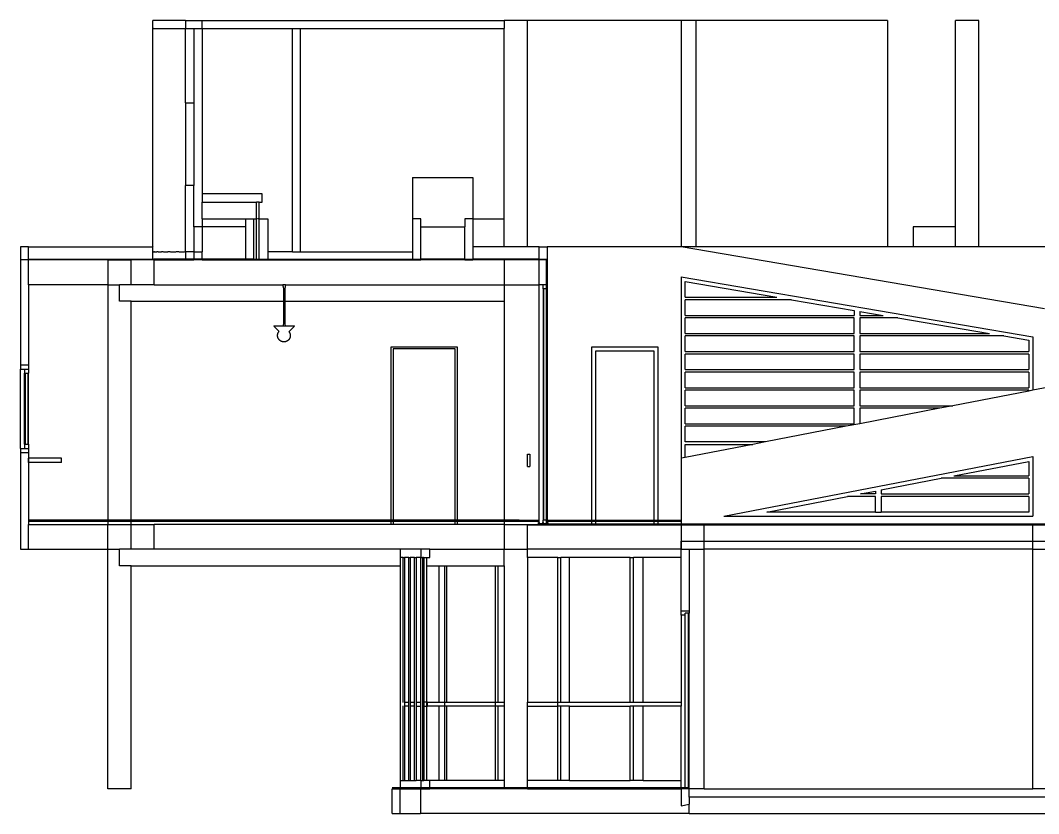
# Model space of a CAD drawing. Header units: centimetres. Extents: x -28.7 to -7.1, y -16 to -6.4.
# Drawn here: x -28.73 to -16.4, y -16.03 to -6.43 of the extents above; entities that cross this region are included whole.
import ezdxf

# ---------------------------------------------------------------- set-up
doc = ezdxf.new("R2010")
doc.units = ezdxf.units.CM
doc.layers.add('SectionCutEdges', color=7, linetype='Continuous')

msp = doc.modelspace()

# ---------------------------------------------------------------- linework, layer by layer
for p, q in [((-27.123, -6.526), (-27.123, -6.426)), ((-27.123, -6.426), (-27.123, -6.426)), ((-27.123, -6.526), (-27.123, -6.426)), ((-27.123, -6.526), (-27.123, -6.426)), ((-27.123, -6.426), (-27.123, -6.426)), ((-26.728, -6.426), (-27.123, -6.426)), ((-27.123, -6.526), (-27.123, -6.526)), ((-27.123, -9.166), (-27.123, -6.526)), ((-27.123, -6.526), (-27.123, -6.526)), ((-27.119, -6.526), (-27.123, -6.526)), ((-27.116, -6.526), (-27.119, -6.526)), ((-27.114, -6.526), (-27.116, -6.526)), ((-27.114, -6.526), (-27.109, -6.526)), ((-27.109, -6.526), (-27.107, -6.526)), ((-27.107, -6.526), (-27.104, -6.526)), ((-27.104, -6.526), (-27.1, -6.526)), ((-27.099, -6.526), (-27.097, -6.526)), ((-27.096, -6.526), (-27.093, -6.526)), ((-27.092, -6.526), (-27.089, -6.526)), ((-27.088, -6.526), (-27.085, -6.526)), ((-27.084, -6.526), (-27.081, -6.526)), ((-27.079, -6.526), (-27.075, -6.526)), ((-27.074, -6.526), (-27.07, -6.526)), ((-27.07, -6.526), (-27.065, -6.526)), ((-27.064, -6.526), (-27.06, -6.526)), ((-27.059, -6.526), (-27.053, -6.526)), ((-27.051, -6.526), (-27.047, -6.526)), ((-27.045, -6.526), (-27.041, -6.526)), ((-27.039, -6.526), (-27.035, -6.526)), ((-27.032, -6.526), (-27.028, -6.526)), ((-27.026, -6.526), (-27.019, -6.526)), ((-27.018, -6.526), (-27.012, -6.526)), ((-27.011, -6.526), (-27.004, -6.526)), ((-27.004, -6.526), (-26.997, -6.526)), ((-26.996, -6.526), (-26.988, -6.526)), ((-26.986, -6.526), (-26.98, -6.526)), ((-26.977, -6.526), (-26.972, -6.526)), ((-26.969, -6.526), (-26.963, -6.526)), ((-26.96, -6.526), (-26.954, -6.526)), ((-26.951, -6.526), (-26.942, -6.526)), ((-26.941, -6.526), (-26.932, -6.526)), ((-26.932, -6.526), (-26.923, -6.526)), ((-26.922, -6.526), (-26.913, -6.526)), ((-26.912, -6.526), (-26.902, -6.526)), ((-26.899, -6.526), (-26.892, -6.526)), ((-26.888, -6.526), (-26.881, -6.526)), ((-26.877, -6.526), (-26.87, -6.526)), ((-26.866, -6.526), (-26.858, -6.526)), ((-26.855, -6.526), (-26.844, -6.526)), ((-26.842, -6.526), (-26.832, -6.526)), ((-26.831, -6.526), (-26.82, -6.526)), ((-26.819, -6.526), (-26.808, -6.526)), ((-26.807, -6.526), (-26.795, -6.526)), ((-26.791, -6.526), (-26.782, -6.526)), ((-26.778, -6.526), (-26.769, -6.526)), ((-26.765, -6.526), (-26.756, -6.526)), ((-26.751, -6.526), (-26.742, -6.526)), ((-26.735, -6.526), (-26.728, -6.526)), ((-26.528, -6.426), (-22.868, -6.426)), ((-26.528, -6.526), (-25.434, -6.526)), ((-25.434, -9.226), (-25.434, -6.526)), ((-25.434, -6.526), (-25.342, -6.526)), ((-25.342, -6.526), (-25.342, -9.226)), ((-25.342, -6.526), (-22.868, -6.526)), ((-22.868, -6.426), (-22.868, -6.526)), ((-22.588, -6.426), (-22.868, -6.426)), ((-22.868, -8.826), (-22.868, -6.526)), ((-22.588, -9.166), (-22.588, -6.426)), ((-20.728, -6.426), (-22.588, -6.426)), ((-20.548, -6.426), (-20.728, -6.426)), ((-20.728, -6.426), (-20.728, -9.166)), ((-18.228, -6.426), (-20.548, -6.426)), ((-20.548, -6.426), (-20.548, -9.166)), ((-18.228, -6.426), (-18.228, -9.166)), ((-17.403, -8.926), (-17.403, -6.426)), ((-17.123, -6.426), (-17.403, -6.426)), ((-17.123, -9.166), (-17.123, -6.426)), ((-26.728, -7.426), (-26.628, -7.426)), ((-23.978, -8.326), (-23.248, -8.326)), ((-23.978, -8.326), (-23.978, -8.826)), ((-23.248, -8.326), (-23.248, -8.826)), ((-26.628, -8.426), (-26.728, -8.426)), ((-25.801, -8.526), (-26.528, -8.526)), ((-26.528, -8.626), (-25.867, -8.626)), ((-25.867, -8.826), (-25.867, -8.626)), ((-25.837, -8.626), (-25.867, -8.626)), ((-25.837, -8.826), (-25.837, -8.626)), ((-25.837, -8.626), (-25.801, -8.626)), ((-25.801, -8.626), (-25.801, -8.526)), ((-26.528, -8.826), (-26.002, -8.826)), ((-25.902, -8.826), (-25.867, -8.826)), ((-25.867, -9.316), (-25.867, -8.826)), ((-25.865, -8.826), (-25.867, -8.826)), ((-25.862, -8.826), (-25.864, -8.826)), ((-25.859, -8.826), (-25.861, -8.826)), ((-25.856, -8.826), (-25.857, -8.826)), ((-25.853, -8.826), (-25.854, -8.826)), ((-25.85, -8.826), (-25.852, -8.826)), ((-25.847, -8.826), (-25.849, -8.826)), ((-25.844, -8.826), (-25.846, -8.826)), ((-25.841, -8.826), (-25.843, -8.826)), ((-25.838, -8.826), (-25.84, -8.826)), ((-25.837, -9.316), (-25.837, -8.826)), ((-25.837, -8.826), (-25.837, -8.826)), ((-25.837, -8.826), (-25.732, -8.826)), ((-25.732, -8.826), (-25.732, -9.226)), ((-23.248, -8.826), (-22.868, -8.826)), ((-22.868, -9.166), (-22.868, -8.826)), ((-17.917, -8.926), (-17.917, -9.166)), ((-17.403, -8.926), (-17.917, -8.926)), ((-17.403, -9.166), (-17.403, -8.926)), ((-28.628, -9.166), (-27.123, -9.166)), ((-27.123, -9.166), (-27.121, -9.166)), ((-27.123, -9.226), (-27.123, -9.166)), ((-27.123, -9.226), (-27.123, -9.226)), ((-27.123, -9.316), (-27.123, -9.226)), ((-27.123, -9.316), (-27.123, -9.226)), ((-27.123, -9.316), (-27.123, -9.226)), ((-27.123, -9.226), (-27.123, -9.226)), ((-27.119, -9.226), (-27.123, -9.226)), ((-27.118, -9.166), (-27.119, -9.166)), ((-27.116, -9.226), (-27.119, -9.226)), ((-27.114, -9.166), (-27.116, -9.166)), ((-27.114, -9.226), (-27.116, -9.226)), ((-27.114, -9.226), (-27.109, -9.226)), ((-27.107, -9.226), (-27.109, -9.226)), ((-27.104, -9.226), (-27.107, -9.226)), ((-27.104, -9.226), (-27.1, -9.226)), ((-27.099, -9.226), (-27.097, -9.226)), ((-27.096, -9.226), (-27.093, -9.226)), ((-27.092, -9.226), (-27.089, -9.226)), ((-27.088, -9.226), (-27.085, -9.226)), ((-27.084, -9.226), (-27.081, -9.226)), ((-27.079, -9.226), (-27.075, -9.226)), ((-27.07, -9.226), (-27.074, -9.226)), ((-27.065, -9.226), (-27.07, -9.226)), ((-27.06, -9.226), (-27.064, -9.226)), ((-27.059, -9.226), (-27.053, -9.226)), ((-27.051, -9.226), (-27.047, -9.226)), ((-27.045, -9.226), (-27.041, -9.226)), ((-27.039, -9.226), (-27.035, -9.226)), ((-27.032, -9.226), (-27.028, -9.226)), ((-27.026, -9.226), (-27.019, -9.226)), ((-27.012, -9.226), (-27.018, -9.226)), ((-27.004, -9.226), (-27.011, -9.226)), ((-26.997, -9.226), (-27.004, -9.226)), ((-26.996, -9.226), (-26.988, -9.226)), ((-26.986, -9.226), (-26.98, -9.226)), ((-26.977, -9.226), (-26.972, -9.226)), ((-26.969, -9.226), (-26.963, -9.226)), ((-26.96, -9.226), (-26.954, -9.226)), ((-26.951, -9.226), (-26.942, -9.226)), ((-26.932, -9.226), (-26.941, -9.226)), ((-26.923, -9.226), (-26.932, -9.226)), ((-26.913, -9.226), (-26.922, -9.226)), ((-26.912, -9.226), (-26.902, -9.226)), ((-26.899, -9.226), (-26.892, -9.226)), ((-26.888, -9.226), (-26.881, -9.226)), ((-26.877, -9.226), (-26.87, -9.226)), ((-26.866, -9.226), (-26.858, -9.226)), ((-26.855, -9.226), (-26.844, -9.226)), ((-26.832, -9.226), (-26.842, -9.226)), ((-26.82, -9.226), (-26.831, -9.226)), ((-26.808, -9.226), (-26.819, -9.226)), ((-26.807, -9.226), (-26.795, -9.226)), ((-26.791, -9.226), (-26.782, -9.226)), ((-26.778, -9.226), (-26.769, -9.226)), ((-26.765, -9.226), (-26.756, -9.226)), ((-26.751, -9.226), (-26.742, -9.226)), ((-26.728, -9.226), (-26.735, -9.226)), ((-25.732, -9.226), (-25.732, -9.316)), ((-25.434, -9.226), (-25.732, -9.226)), ((-25.434, -9.226), (-25.342, -9.226)), ((-25.342, -9.226), (-23.978, -9.226)), ((-22.868, -9.166), (-23.248, -9.166)), ((-22.588, -9.166), (-22.868, -9.166)), ((-22.448, -9.166), (-22.588, -9.166)), ((-20.728, -9.166), (-22.348, -9.166)), ((-20.728, -9.166), (-20.728, -9.166)), ((-16.328, -9.916), (-20.728, -9.166)), ((-20.548, -9.166), (-20.728, -9.166)), ((-18.228, -9.166), (-20.548, -9.166)), ((-17.917, -9.166), (-18.228, -9.166)), ((-17.403, -9.166), (-17.917, -9.166)), ((-17.123, -9.166), (-17.403, -9.166)), ((-15.878, -9.166), (-17.123, -9.166)), ((-28.628, -9.326), (-28.728, -9.326)), ((-27.668, -9.326), (-27.668, -9.626)), ((-27.388, -9.626), (-27.388, -9.326)), ((-27.123, -9.326), (-27.123, -9.316)), ((-27.123, -9.326), (-27.123, -9.316)), ((-27.123, -9.326), (-27.123, -9.316)), ((-27.108, -9.626), (-27.108, -9.326)), ((-25.732, -9.316), (-25.732, -9.326)), ((-22.868, -9.326), (-22.868, -9.626)), ((-22.448, -9.316), (-22.348, -9.316)), ((-22.358, -9.326), (-22.448, -9.326)), ((-22.358, -9.626), (-22.358, -9.326)), ((-22.348, -9.326), (-22.358, -9.326)), ((-20.728, -9.529), (-16.468, -10.254)), ((-20.728, -9.529), (-20.728, -11.726)), ((-20.678, -9.777), (-20.678, -9.588)), ((-20.678, -9.588), (-19.568, -9.777)), ((-27.668, -9.626), (-27.668, -12.476)), ((-27.528, -9.826), (-27.528, -9.626)), ((-25.539, -9.669), (-25.549, -9.626)), ((-25.539, -9.826), (-25.539, -9.669)), ((-25.517, -9.626), (-25.527, -9.669)), ((-25.527, -9.669), (-25.527, -9.826)), ((-22.868, -9.626), (-22.868, -9.826)), ((-22.398, -9.626), (-22.448, -9.626)), ((-22.448, -12.501), (-22.448, -9.626)), ((-22.398, -9.676), (-22.398, -12.476)), ((-22.358, -9.676), (-22.358, -9.626)), ((-22.348, -9.676), (-22.348, -12.476)), ((-27.388, -9.826), (-27.528, -9.826)), ((-27.388, -9.826), (-25.539, -9.826)), ((-27.388, -12.476), (-27.388, -9.826)), ((-25.539, -10.097), (-25.539, -9.826)), ((-25.539, -9.826), (-25.537, -9.826)), ((-25.537, -9.826), (-25.534, -9.826)), ((-25.534, -9.826), (-25.531, -9.826)), ((-25.531, -9.826), (-25.528, -9.826)), ((-25.528, -9.826), (-25.527, -9.826)), ((-25.527, -9.826), (-25.527, -10.097)), ((-25.527, -9.826), (-22.868, -9.826)), ((-22.868, -9.826), (-22.868, -12.476)), ((-20.678, -9.777), (-19.568, -9.777)), ((-20.678, -9.996), (-20.678, -9.807)), ((-19.392, -9.807), (-20.678, -9.807)), ((-19.392, -9.807), (-18.633, -9.936)), ((-18.633, -9.936), (-18.633, -9.996)), ((-18.563, -9.948), (-18.282, -9.996)), ((-18.563, -9.948), (-18.563, -9.996)), ((-25.547, -10.123), (-25.539, -10.097)), ((-25.527, -10.097), (-25.52, -10.123)), ((-20.678, -9.996), (-18.633, -9.996)), ((-20.678, -10.215), (-20.678, -10.026)), ((-18.633, -10.026), (-20.678, -10.026)), ((-18.633, -10.215), (-18.633, -10.026)), ((-18.563, -9.996), (-18.282, -9.996)), ((-18.563, -10.026), (-18.563, -10.215)), ((-18.105, -10.026), (-18.563, -10.026)), ((-18.105, -10.026), (-16.995, -10.215)), ((-25.655, -10.123), (-25.547, -10.123)), ((-25.547, -10.123), (-25.52, -10.123)), ((-25.52, -10.123), (-25.411, -10.123)), ((-20.678, -10.215), (-18.633, -10.215)), ((-18.563, -10.215), (-16.995, -10.215)), ((-20.678, -10.434), (-20.678, -10.245)), ((-18.633, -10.245), (-20.678, -10.245)), ((-18.633, -10.434), (-18.633, -10.245)), ((-18.563, -10.245), (-18.563, -10.434)), ((-16.819, -10.245), (-18.563, -10.245)), ((-16.819, -10.245), (-16.518, -10.296)), ((-16.518, -10.296), (-16.518, -10.434)), ((-16.468, -10.254), (-16.468, -10.903)), ((-24.238, -10.376), (-23.438, -10.376)), ((-24.238, -12.476), (-24.238, -10.376)), ((-23.463, -10.401), (-24.213, -10.401)), ((-24.213, -10.401), (-24.213, -12.476)), ((-23.463, -12.476), (-23.463, -10.401)), ((-23.438, -10.376), (-23.438, -12.476)), ((-21.808, -10.376), (-21.008, -10.376)), ((-21.808, -12.476), (-21.808, -10.376)), ((-21.758, -10.426), (-21.058, -10.426)), ((-21.758, -12.476), (-21.758, -10.426)), ((-21.058, -10.426), (-21.058, -12.476)), ((-21.008, -10.376), (-21.008, -12.476)), ((-20.678, -10.434), (-18.633, -10.434)), ((-20.678, -10.653), (-20.678, -10.464)), ((-18.633, -10.464), (-20.678, -10.464)), ((-18.633, -10.653), (-18.633, -10.464)), ((-18.563, -10.434), (-16.518, -10.434)), ((-18.563, -10.464), (-18.563, -10.653)), ((-16.518, -10.464), (-18.563, -10.464)), ((-16.518, -10.464), (-16.518, -10.653)), ((-28.728, -11.606), (-28.728, -10.646)), ((-28.678, -11.556), (-28.678, -10.696)), ((-28.628, -11.556), (-28.628, -10.696)), ((-20.678, -10.653), (-18.633, -10.653)), ((-20.678, -10.872), (-20.678, -10.683)), ((-18.633, -10.683), (-20.678, -10.683)), ((-18.633, -10.872), (-18.633, -10.683)), ((-18.563, -10.653), (-16.518, -10.653)), ((-16.518, -10.683), (-18.563, -10.683)), ((-18.563, -10.683), (-18.563, -10.872)), ((-16.518, -10.683), (-16.518, -10.872)), ((-16.188, -10.849), (-16.468, -10.903)), ((-20.678, -10.872), (-18.633, -10.872)), ((-20.678, -11.09), (-20.678, -10.902)), ((-18.633, -10.902), (-20.678, -10.902)), ((-18.633, -11.09), (-18.633, -10.902)), ((-18.563, -10.872), (-16.518, -10.872)), ((-16.518, -10.902), (-18.563, -10.902)), ((-18.563, -10.902), (-18.563, -11.09)), ((-16.518, -10.912), (-17.439, -11.09)), ((-16.518, -10.902), (-16.518, -10.912)), ((-16.468, -10.903), (-16.518, -10.912)), ((-20.678, -11.09), (-18.633, -11.09)), ((-18.563, -11.09), (-17.439, -11.09)), ((-17.439, -11.09), (-17.595, -11.12)), ((-20.678, -11.309), (-20.678, -11.12)), ((-18.633, -11.12), (-20.678, -11.12)), ((-18.633, -11.309), (-18.633, -11.12)), ((-18.563, -11.12), (-18.563, -11.308)), ((-17.595, -11.12), (-18.563, -11.12)), ((-17.595, -11.12), (-18.563, -11.308)), ((-20.678, -11.309), (-18.633, -11.309)), ((-20.678, -11.528), (-20.678, -11.339)), ((-18.727, -11.339), (-20.678, -11.339)), ((-18.727, -11.339), (-19.704, -11.528)), ((-18.563, -11.308), (-18.727, -11.339)), ((-19.704, -11.528), (-20.678, -11.528)), ((-20.678, -11.716), (-20.678, -11.558)), ((-20.678, -11.558), (-19.859, -11.558)), ((-19.859, -11.558), (-20.678, -11.716)), ((-19.704, -11.528), (-19.859, -11.558)), ((-20.211, -12.426), (-16.468, -11.703)), ((-16.468, -11.703), (-16.468, -12.426)), ((-20.678, -11.716), (-20.728, -11.726)), ((-20.728, -11.726), (-20.728, -12.476)), ((-17.424, -11.938), (-16.518, -11.763)), ((-16.518, -11.763), (-16.518, -11.938)), ((-17.424, -11.938), (-16.518, -11.938)), ((-18.304, -12.109), (-17.579, -11.968)), ((-16.518, -11.968), (-17.579, -11.968)), ((-16.518, -11.968), (-16.518, -12.157)), ((-19.689, -12.376), (-18.711, -12.187)), ((-18.374, -12.187), (-18.711, -12.187)), ((-18.556, -12.157), (-18.374, -12.122)), ((-18.374, -12.157), (-18.556, -12.157)), ((-18.374, -12.122), (-18.374, -12.157)), ((-18.374, -12.376), (-18.374, -12.187)), ((-18.304, -12.109), (-18.304, -12.157)), ((-18.304, -12.157), (-16.518, -12.157)), ((-16.518, -12.187), (-18.304, -12.187)), ((-18.304, -12.187), (-18.304, -12.376)), ((-16.518, -12.187), (-16.518, -12.376)), ((-20.211, -12.426), (-20.211, -12.426)), ((-20.211, -12.426), (-16.468, -12.426)), ((-18.374, -12.376), (-19.689, -12.376)), ((-18.374, -12.376), (-18.304, -12.376)), ((-16.518, -12.376), (-18.304, -12.376)), ((-27.668, -12.476), (-27.668, -12.486)), ((-27.668, -12.486), (-27.668, -12.526)), ((-27.668, -12.826), (-27.668, -12.526)), ((-27.388, -12.486), (-27.388, -12.476)), ((-27.388, -12.526), (-27.388, -12.486)), ((-27.388, -12.826), (-27.388, -12.526)), ((-27.108, -12.826), (-27.108, -12.526)), ((-24.238, -12.486), (-24.238, -12.476)), ((-24.238, -12.526), (-24.238, -12.486)), ((-24.213, -12.476), (-24.213, -12.486)), ((-24.213, -12.486), (-24.213, -12.526)), ((-23.463, -12.486), (-23.463, -12.476)), ((-23.463, -12.526), (-23.463, -12.486)), ((-23.438, -12.476), (-23.438, -12.486)), ((-23.438, -12.486), (-23.438, -12.526)), ((-22.868, -12.476), (-22.868, -12.486)), ((-22.868, -12.486), (-22.868, -12.526)), ((-22.868, -12.526), (-22.868, -12.826)), ((-22.688, -12.486), (-22.688, -12.476)), ((-22.588, -12.53), (-22.588, -12.526)), ((-22.588, -12.53), (-22.348, -12.53)), ((-22.588, -12.826), (-22.588, -12.53)), ((-22.448, -12.526), (-22.448, -12.514)), ((-22.358, -12.514), (-22.358, -12.476)), ((-22.358, -12.526), (-22.358, -12.514)), ((-22.348, -12.476), (-21.808, -12.476)), ((-22.348, -12.486), (-21.808, -12.486)), ((-21.808, -12.486), (-21.808, -12.476)), ((-21.808, -12.476), (-21.758, -12.476)), ((-21.808, -12.52), (-21.808, -12.486)), ((-21.808, -12.486), (-21.758, -12.486)), ((-21.808, -12.526), (-21.808, -12.52)), ((-21.758, -12.486), (-21.758, -12.476)), ((-21.758, -12.476), (-21.058, -12.476)), ((-21.758, -12.52), (-21.758, -12.486)), ((-21.758, -12.486), (-21.058, -12.486)), ((-21.758, -12.526), (-21.758, -12.52)), ((-21.058, -12.476), (-21.058, -12.486)), ((-21.058, -12.476), (-21.008, -12.476)), ((-21.058, -12.486), (-21.058, -12.52)), ((-21.058, -12.486), (-21.008, -12.486)), ((-21.058, -12.52), (-21.058, -12.526)), ((-21.008, -12.476), (-21.008, -12.486)), ((-21.008, -12.476), (-20.728, -12.476)), ((-21.008, -12.486), (-21.008, -12.52)), ((-21.008, -12.486), (-20.728, -12.486)), ((-21.008, -12.52), (-21.008, -12.526)), ((-20.728, -12.476), (-20.728, -12.486)), ((-20.728, -12.486), (-20.728, -12.52)), ((-20.728, -12.52), (-20.728, -12.526)), ((-20.728, -12.526), (-20.728, -12.53)), ((-20.728, -12.526), (-20.728, -12.826)), ((-20.728, -12.53), (-20.728, -12.73)), ((-20.448, -12.53), (-20.448, -12.526)), ((-20.448, -12.73), (-20.448, -12.53)), ((-16.468, -12.53), (-16.468, -12.526)), ((-16.468, -12.73), (-16.468, -12.53)), ((-20.728, -12.73), (-20.448, -12.73)), ((-20.728, -12.826), (-20.728, -12.73)), ((-20.448, -12.826), (-20.448, -12.73)), ((-20.448, -12.73), (-16.468, -12.73)), ((-16.468, -12.826), (-16.468, -12.73)), ((-16.468, -12.73), (-16.188, -12.73)), ((-27.668, -15.726), (-27.668, -12.826)), ((-27.528, -13.026), (-27.528, -12.826)), ((-24.128, -12.826), (-24.128, -13.026)), ((-24.093, -12.926), (-24.124, -12.926)), ((-24.093, -12.926), (-24.077, -12.926)), ((-24.093, -14.676), (-24.093, -12.926)), ((-24.077, -12.926), (-24.077, -15.626)), ((-24.026, -12.926), (-24.077, -12.926)), ((-24.026, -12.926), (-24.009, -12.926)), ((-24.026, -14.676), (-24.026, -12.926)), ((-24.009, -12.926), (-24.009, -15.626)), ((-23.955, -12.926), (-24.009, -12.926)), ((-23.955, -12.926), (-23.936, -12.926)), ((-23.955, -14.676), (-23.955, -12.926)), ((-23.936, -12.926), (-23.936, -15.626)), ((-23.88, -12.926), (-23.936, -12.926)), ((-23.879, -14.676), (-23.879, -12.926)), ((-23.878, -14.676), (-23.878, -12.926)), ((-23.858, -12.926), (-23.858, -15.626)), ((-22.868, -13.026), (-22.868, -12.826)), ((-22.588, -12.926), (-22.588, -12.826)), ((-22.588, -12.926), (-22.588, -14.676)), ((-22.218, -12.926), (-22.588, -12.926)), ((-22.218, -15.626), (-22.218, -12.926)), ((-22.218, -12.926), (-22.182, -12.926)), ((-22.182, -14.676), (-22.182, -12.926)), ((-22.08, -12.926), (-22.182, -12.926)), ((-22.08, -14.676), (-22.08, -12.926)), ((-21.343, -12.926), (-22.08, -12.926)), ((-21.343, -14.676), (-21.343, -12.926)), ((-21.343, -12.926), (-21.303, -12.926)), ((-21.303, -14.676), (-21.303, -12.926)), ((-21.187, -12.926), (-21.303, -12.926)), ((-21.187, -14.676), (-21.187, -12.926)), ((-20.728, -12.926), (-21.187, -12.926)), ((-20.448, -15.726), (-20.448, -12.826)), ((-16.468, -15.726), (-16.468, -12.826)), ((-27.388, -13.026), (-27.528, -13.026)), ((-27.388, -15.726), (-27.388, -13.026)), ((-27.388, -13.026), (-24.128, -13.026)), ((-24.128, -13.026), (-24.128, -15.716)), ((-23.808, -13.026), (-23.656, -13.026)), ((-23.656, -14.676), (-23.656, -13.026)), ((-23.656, -13.026), (-23.59, -13.026)), ((-23.59, -15.626), (-23.59, -13.026)), ((-23.59, -13.026), (-23.566, -13.026)), ((-23.566, -14.676), (-23.566, -13.026)), ((-23.566, -13.026), (-22.973, -13.026)), ((-22.973, -15.626), (-22.973, -13.026)), ((-22.973, -13.026), (-22.943, -13.026)), ((-22.943, -14.676), (-22.943, -13.026)), ((-22.943, -13.026), (-22.868, -13.026)), ((-22.868, -13.026), (-22.868, -14.676)), ((-20.678, -13.626), (-20.728, -13.626)), ((-20.628, -15.716), (-20.628, -13.601)), ((-24.097, -14.676), (-24.093, -14.676)), ((-24.093, -14.726), (-24.097, -14.726)), ((-24.093, -14.676), (-24.092, -14.676)), ((-24.093, -15.626), (-24.093, -14.726)), ((-24.092, -14.726), (-24.093, -14.726)), ((-24.075, -14.676), (-24.026, -14.676)), ((-24.026, -14.726), (-24.075, -14.726)), ((-24.026, -14.726), (-24.026, -14.676)), ((-24.026, -15.626), (-24.026, -14.726)), ((-24.004, -14.676), (-23.955, -14.676)), ((-23.955, -14.726), (-24.004, -14.726)), ((-23.955, -14.726), (-23.955, -14.676)), ((-23.955, -15.626), (-23.955, -14.726)), ((-23.933, -14.676), (-23.879, -14.676)), ((-23.933, -14.726), (-23.879, -14.726)), ((-23.879, -14.676), (-23.878, -14.676)), ((-23.879, -15.626), (-23.879, -14.726)), ((-23.878, -14.726), (-23.879, -14.726)), ((-23.878, -14.726), (-23.878, -14.676)), ((-23.878, -15.626), (-23.878, -14.726)), ((-23.856, -14.676), (-23.852, -14.676)), ((-23.852, -14.726), (-23.856, -14.726)), ((-23.797, -14.676), (-23.656, -14.676)), ((-23.656, -14.726), (-23.797, -14.726)), ((-23.656, -14.676), (-23.59, -14.676)), ((-23.656, -15.626), (-23.656, -14.726)), ((-23.59, -14.726), (-23.656, -14.726)), ((-23.583, -14.676), (-23.566, -14.676)), ((-23.566, -14.726), (-23.583, -14.726)), ((-23.566, -14.676), (-22.973, -14.676)), ((-23.566, -15.626), (-23.566, -14.726)), ((-22.973, -14.726), (-23.566, -14.726)), ((-22.966, -14.676), (-22.943, -14.676)), ((-22.943, -14.726), (-22.966, -14.726)), ((-22.943, -14.676), (-22.868, -14.676)), ((-22.943, -15.626), (-22.943, -14.726)), ((-22.868, -14.726), (-22.943, -14.726)), ((-22.868, -14.676), (-22.868, -14.726)), ((-22.868, -14.726), (-22.868, -15.626)), ((-22.588, -14.726), (-22.588, -14.676)), ((-22.588, -14.676), (-22.219, -14.676)), ((-22.588, -15.626), (-22.588, -14.726)), ((-22.588, -14.726), (-22.219, -14.726)), ((-22.211, -14.676), (-22.182, -14.676)), ((-22.182, -14.726), (-22.211, -14.726)), ((-22.182, -14.676), (-22.08, -14.676)), ((-22.182, -15.626), (-22.182, -14.726)), ((-22.08, -14.726), (-22.182, -14.726)), ((-22.08, -14.676), (-21.343, -14.676)), ((-22.08, -15.626), (-22.08, -14.726)), ((-22.08, -14.726), (-21.343, -14.726)), ((-21.343, -14.676), (-21.303, -14.676)), ((-21.343, -15.626), (-21.343, -14.726)), ((-21.303, -14.726), (-21.343, -14.726)), ((-21.303, -14.676), (-21.187, -14.676)), ((-21.303, -15.626), (-21.303, -14.726)), ((-21.187, -14.726), (-21.303, -14.726)), ((-21.187, -14.676), (-20.728, -14.676)), ((-21.187, -15.626), (-21.187, -14.726)), ((-20.728, -14.726), (-21.187, -14.726)), ((-24.124, -15.626), (-24.093, -15.626)), ((-24.093, -15.626), (-24.077, -15.626)), ((-24.077, -15.626), (-24.026, -15.626)), ((-24.026, -15.626), (-24.009, -15.626)), ((-24.009, -15.626), (-23.955, -15.626)), ((-23.955, -15.626), (-23.936, -15.626)), ((-23.88, -15.626), (-23.936, -15.626)), ((-23.656, -15.626), (-23.769, -15.626)), ((-23.59, -15.626), (-23.656, -15.626)), ((-23.566, -15.626), (-23.59, -15.626)), ((-22.973, -15.626), (-23.566, -15.626)), ((-22.943, -15.626), (-22.973, -15.626)), ((-22.868, -15.626), (-22.943, -15.626)), ((-22.868, -15.626), (-22.868, -15.716)), ((-22.588, -15.716), (-22.588, -15.626)), ((-22.218, -15.626), (-22.588, -15.626)), ((-22.182, -15.626), (-22.218, -15.626)), ((-22.08, -15.626), (-22.182, -15.626)), ((-22.08, -15.626), (-21.343, -15.626)), ((-21.303, -15.626), (-21.343, -15.626)), ((-21.187, -15.626), (-21.303, -15.626)), ((-21.187, -15.626), (-20.728, -15.626)), ((-27.388, -15.726), (-27.668, -15.726)), ((-24.128, -15.716), (-24.228, -15.716)), ((-24.228, -15.726), (-24.128, -15.726)), ((-24.228, -16.026), (-24.228, -15.726)), ((-24.128, -15.716), (-24.128, -15.726)), ((-24.128, -16.026), (-24.128, -15.726)), ((-24.128, -15.726), (-23.883, -15.726)), ((-23.916, -15.716), (-24.124, -15.716)), ((-23.883, -15.716), (-23.915, -15.716)), ((-22.868, -15.716), (-22.868, -15.726)), ((-22.588, -15.726), (-22.588, -15.716)), ((-20.728, -15.726), (-20.728, -15.93)), ((-20.628, -15.726), (-20.628, -15.716)), ((-20.448, -15.726), (-20.628, -15.726)), ((-20.448, -15.726), (-16.468, -15.726)), ((-16.188, -15.726), (-16.468, -15.726)), ((-24.228, -16.026), (-24.128, -16.026)), ((-24.128, -16.026), (-23.883, -16.026)), ((-20.728, -15.93), (-20.628, -15.91))]:
    msp.add_line(p, q)
at = {"layer": 'SectionCutEdges'}
for p, q in [((-26.728, -6.426), (-26.728, -6.526)), ((-26.728, -6.426), (-26.528, -6.426)), ((-26.728, -6.526), (-26.628, -6.526)), ((-26.728, -7.426), (-26.728, -6.526)), ((-26.628, -6.526), (-26.528, -6.526)), ((-26.628, -6.526), (-26.628, -7.426)), ((-26.528, -6.526), (-26.528, -6.426)), ((-26.528, -6.526), (-26.528, -8.526)), ((-26.728, -7.426), (-26.728, -8.426)), ((-26.628, -7.426), (-26.628, -8.426)), ((-26.728, -9.226), (-26.728, -8.426)), ((-26.628, -8.926), (-26.628, -8.426)), ((-26.528, -8.526), (-26.528, -8.626)), ((-26.528, -8.826), (-26.528, -8.626)), ((-26.528, -8.826), (-26.528, -8.926)), ((-26.002, -8.826), (-26.002, -8.926)), ((-26.002, -8.826), (-25.902, -8.826)), ((-25.902, -9.316), (-25.902, -8.826)), ((-23.878, -8.826), (-23.978, -8.826)), ((-23.978, -8.826), (-23.978, -9.226)), ((-23.878, -8.926), (-23.878, -8.826)), ((-23.248, -8.826), (-23.348, -8.826)), ((-23.348, -8.826), (-23.348, -8.926)), ((-23.248, -8.826), (-23.248, -9.166)), ((-26.628, -8.926), (-26.628, -9.226)), ((-26.528, -8.926), (-26.628, -8.926)), ((-26.002, -8.926), (-26.528, -8.926)), ((-26.528, -8.926), (-26.528, -9.226)), ((-26.002, -8.926), (-26.002, -9.316)), ((-23.878, -8.926), (-23.348, -8.926)), ((-23.878, -9.316), (-23.878, -8.926)), ((-23.348, -9.316), (-23.348, -8.926)), ((-28.628, -9.166), (-28.728, -9.166)), ((-28.728, -9.166), (-28.728, -10.596)), ((-28.628, -9.316), (-28.628, -9.166)), ((-26.628, -9.226), (-26.728, -9.226)), ((-26.728, -9.226), (-26.728, -9.316)), ((-26.628, -9.226), (-26.528, -9.226)), ((-26.628, -9.226), (-26.628, -9.316)), ((-26.528, -9.316), (-26.528, -9.226)), ((-23.978, -9.226), (-23.978, -9.316)), ((-23.248, -9.166), (-23.248, -9.316)), ((-22.448, -9.166), (-22.348, -9.166)), ((-22.448, -9.316), (-22.448, -9.166)), ((-22.348, -9.166), (-22.348, -9.316)), ((-28.628, -9.326), (-28.628, -9.316)), ((-28.628, -9.316), (-27.123, -9.316)), ((-28.628, -9.626), (-28.628, -9.326)), ((-27.668, -9.326), (-28.628, -9.326)), ((-27.668, -9.326), (-27.388, -9.326)), ((-27.123, -9.326), (-27.388, -9.326)), ((-27.123, -9.316), (-27.123, -9.316)), ((-27.123, -9.316), (-27.123, -9.316)), ((-27.123, -9.316), (-27.12, -9.316)), ((-27.123, -9.326), (-27.123, -9.326)), ((-27.123, -9.326), (-27.123, -9.326)), ((-27.108, -9.326), (-27.123, -9.326)), ((-27.119, -9.316), (-27.12, -9.316)), ((-27.119, -9.316), (-27.117, -9.316)), ((-27.114, -9.316), (-27.117, -9.316)), ((-27.114, -9.316), (-27.111, -9.316)), ((-26.728, -9.316), (-27.111, -9.316)), ((-27.108, -9.326), (-26.728, -9.326)), ((-26.728, -9.316), (-26.728, -9.326)), ((-26.628, -9.316), (-26.728, -9.316)), ((-26.728, -9.326), (-26.628, -9.326)), ((-26.628, -9.316), (-26.628, -9.326)), ((-26.528, -9.316), (-26.628, -9.316)), ((-26.528, -9.326), (-26.628, -9.326)), ((-26.528, -9.326), (-26.528, -9.316)), ((-26.002, -9.316), (-26.528, -9.316)), ((-26.528, -9.326), (-26.002, -9.326)), ((-26.002, -9.316), (-26.002, -9.326)), ((-25.902, -9.316), (-26.002, -9.316)), ((-26.002, -9.326), (-25.902, -9.326)), ((-25.902, -9.326), (-25.902, -9.316)), ((-25.902, -9.316), (-25.867, -9.316)), ((-25.902, -9.326), (-25.732, -9.326)), ((-25.867, -9.316), (-25.837, -9.316)), ((-25.837, -9.316), (-25.732, -9.316)), ((-25.732, -9.316), (-23.978, -9.316)), ((-25.732, -9.326), (-23.978, -9.326)), ((-23.978, -9.316), (-23.978, -9.326)), ((-23.978, -9.316), (-23.878, -9.316)), ((-23.978, -9.326), (-23.878, -9.326)), ((-23.878, -9.326), (-23.878, -9.316)), ((-23.348, -9.316), (-23.878, -9.316)), ((-23.348, -9.326), (-23.878, -9.326)), ((-23.348, -9.316), (-23.248, -9.316)), ((-23.348, -9.316), (-23.348, -9.326)), ((-23.348, -9.326), (-23.248, -9.326)), ((-23.248, -9.316), (-23.248, -9.326)), ((-22.448, -9.316), (-23.248, -9.316)), ((-22.868, -9.326), (-23.248, -9.326)), ((-22.448, -9.326), (-22.868, -9.326)), ((-22.448, -9.326), (-22.448, -9.316)), ((-22.448, -9.626), (-22.448, -9.326)), ((-22.348, -9.316), (-22.348, -9.326)), ((-22.348, -9.326), (-22.348, -9.626)), ((-28.628, -9.626), (-28.628, -10.596)), ((-27.668, -9.626), (-28.628, -9.626)), ((-27.668, -9.626), (-27.528, -9.626)), ((-27.388, -9.626), (-27.528, -9.626)), ((-27.108, -9.626), (-27.388, -9.626)), ((-27.108, -9.626), (-25.549, -9.626)), ((-25.517, -9.626), (-25.549, -9.626)), ((-25.517, -9.626), (-22.868, -9.626)), ((-22.868, -9.626), (-22.448, -9.626)), ((-22.398, -9.676), (-22.398, -9.626)), ((-22.358, -9.626), (-22.398, -9.626)), ((-22.388, -9.676), (-22.398, -9.676)), ((-22.388, -12.476), (-22.388, -9.676)), ((-22.358, -9.676), (-22.388, -9.676)), ((-22.348, -9.626), (-22.358, -9.626)), ((-22.358, -12.476), (-22.358, -9.676)), ((-22.348, -9.676), (-22.358, -9.676)), ((-22.348, -9.626), (-22.348, -9.676)), ((-25.659, -10.126), (-25.655, -10.123)), ((-25.595, -10.19), (-25.659, -10.126)), ((-25.613, -10.229), (-25.612, -10.227)), ((-25.613, -10.231), (-25.613, -10.229)), ((-25.613, -10.233), (-25.613, -10.231)), ((-25.613, -10.234), (-25.613, -10.233)), ((-25.612, -10.224), (-25.611, -10.222)), ((-25.612, -10.225), (-25.612, -10.224)), ((-25.612, -10.227), (-25.612, -10.225)), ((-25.611, -10.22), (-25.61, -10.218)), ((-25.611, -10.222), (-25.611, -10.22)), ((-25.61, -10.217), (-25.609, -10.215)), ((-25.61, -10.218), (-25.61, -10.217)), ((-25.609, -10.213), (-25.608, -10.212)), ((-25.609, -10.215), (-25.609, -10.213)), ((-25.608, -10.212), (-25.607, -10.21)), ((-25.607, -10.21), (-25.606, -10.208)), ((-25.606, -10.207), (-25.605, -10.205)), ((-25.606, -10.208), (-25.606, -10.207)), ((-25.605, -10.205), (-25.604, -10.204)), ((-25.604, -10.204), (-25.603, -10.202)), ((-25.603, -10.202), (-25.602, -10.2)), ((-25.602, -10.2), (-25.601, -10.199)), ((-25.601, -10.199), (-25.6, -10.197)), ((-25.6, -10.197), (-25.599, -10.196)), ((-25.599, -10.196), (-25.598, -10.194)), ((-25.598, -10.194), (-25.597, -10.193)), ((-25.597, -10.193), (-25.596, -10.192)), ((-25.596, -10.192), (-25.595, -10.19)), ((-25.408, -10.126), (-25.476, -10.194)), ((-25.476, -10.194), (-25.475, -10.196)), ((-25.475, -10.196), (-25.474, -10.197)), ((-25.474, -10.197), (-25.473, -10.199)), ((-25.473, -10.199), (-25.472, -10.2)), ((-25.472, -10.2), (-25.471, -10.202)), ((-25.471, -10.202), (-25.47, -10.203)), ((-25.47, -10.203), (-25.469, -10.205)), ((-25.469, -10.205), (-25.468, -10.207)), ((-25.468, -10.207), (-25.467, -10.208)), ((-25.467, -10.208), (-25.467, -10.21)), ((-25.467, -10.21), (-25.466, -10.212)), ((-25.466, -10.212), (-25.465, -10.213)), ((-25.465, -10.213), (-25.465, -10.215)), ((-25.465, -10.215), (-25.464, -10.217)), ((-25.464, -10.217), (-25.463, -10.218)), ((-25.463, -10.218), (-25.463, -10.22)), ((-25.463, -10.22), (-25.462, -10.222)), ((-25.462, -10.222), (-25.462, -10.224)), ((-25.462, -10.224), (-25.462, -10.225)), ((-25.462, -10.225), (-25.461, -10.227)), ((-25.461, -10.227), (-25.461, -10.229)), ((-25.461, -10.229), (-25.461, -10.231)), ((-25.461, -10.231), (-25.461, -10.232)), ((-25.461, -10.232), (-25.46, -10.234)), ((-25.411, -10.123), (-25.408, -10.126)), ((-25.614, -10.236), (-25.613, -10.234)), ((-25.614, -10.238), (-25.614, -10.236)), ((-25.614, -10.24), (-25.614, -10.238)), ((-25.614, -10.242), (-25.614, -10.24)), ((-25.614, -10.243), (-25.614, -10.242)), ((-25.614, -10.245), (-25.614, -10.243)), ((-25.613, -10.247), (-25.614, -10.245)), ((-25.613, -10.249), (-25.613, -10.247)), ((-25.613, -10.251), (-25.613, -10.249)), ((-25.613, -10.252), (-25.613, -10.251)), ((-25.612, -10.254), (-25.613, -10.252)), ((-25.612, -10.256), (-25.612, -10.254)), ((-25.612, -10.258), (-25.612, -10.256)), ((-25.611, -10.259), (-25.612, -10.258)), ((-25.611, -10.261), (-25.611, -10.259)), ((-25.61, -10.263), (-25.611, -10.261)), ((-25.61, -10.265), (-25.61, -10.263)), ((-25.609, -10.266), (-25.61, -10.265)), ((-25.609, -10.268), (-25.609, -10.266)), ((-25.608, -10.27), (-25.609, -10.268)), ((-25.607, -10.271), (-25.608, -10.27)), ((-25.607, -10.273), (-25.607, -10.271)), ((-25.606, -10.275), (-25.607, -10.273)), ((-25.605, -10.276), (-25.606, -10.275)), ((-25.604, -10.278), (-25.605, -10.276)), ((-25.603, -10.279), (-25.604, -10.278)), ((-25.602, -10.281), (-25.603, -10.279)), ((-25.601, -10.282), (-25.602, -10.281)), ((-25.6, -10.284), (-25.601, -10.282)), ((-25.599, -10.285), (-25.6, -10.284)), ((-25.598, -10.287), (-25.599, -10.285)), ((-25.597, -10.288), (-25.598, -10.287)), ((-25.596, -10.29), (-25.597, -10.288)), ((-25.595, -10.291), (-25.596, -10.29)), ((-25.594, -10.292), (-25.595, -10.291)), ((-25.592, -10.294), (-25.594, -10.292)), ((-25.591, -10.295), (-25.592, -10.294)), ((-25.59, -10.296), (-25.591, -10.295)), ((-25.589, -10.298), (-25.59, -10.296)), ((-25.587, -10.299), (-25.589, -10.298)), ((-25.586, -10.3), (-25.587, -10.299)), ((-25.584, -10.301), (-25.586, -10.3)), ((-25.583, -10.302), (-25.584, -10.301)), ((-25.582, -10.303), (-25.583, -10.302)), ((-25.58, -10.304), (-25.582, -10.303)), ((-25.579, -10.305), (-25.58, -10.304)), ((-25.577, -10.306), (-25.579, -10.305)), ((-25.576, -10.307), (-25.577, -10.306)), ((-25.574, -10.308), (-25.576, -10.307)), ((-25.572, -10.309), (-25.574, -10.308)), ((-25.571, -10.31), (-25.572, -10.309)), ((-25.569, -10.311), (-25.571, -10.31)), ((-25.567, -10.311), (-25.569, -10.311)), ((-25.566, -10.312), (-25.567, -10.311)), ((-25.564, -10.313), (-25.566, -10.312)), ((-25.562, -10.313), (-25.564, -10.313)), ((-25.561, -10.314), (-25.562, -10.313)), ((-25.559, -10.314), (-25.561, -10.314)), ((-25.557, -10.315), (-25.559, -10.314)), ((-25.556, -10.315), (-25.557, -10.315)), ((-25.554, -10.316), (-25.556, -10.315)), ((-25.552, -10.316), (-25.554, -10.316)), ((-25.55, -10.316), (-25.552, -10.316)), ((-25.548, -10.317), (-25.55, -10.316)), ((-25.547, -10.317), (-25.548, -10.317)), ((-25.545, -10.317), (-25.547, -10.317)), ((-25.543, -10.317), (-25.545, -10.317)), ((-25.541, -10.318), (-25.543, -10.317)), ((-25.54, -10.318), (-25.541, -10.318)), ((-25.538, -10.318), (-25.54, -10.318)), ((-25.536, -10.318), (-25.538, -10.318)), ((-25.534, -10.318), (-25.536, -10.318)), ((-25.532, -10.318), (-25.534, -10.318)), ((-25.53, -10.317), (-25.532, -10.318)), ((-25.529, -10.317), (-25.53, -10.317)), ((-25.527, -10.317), (-25.529, -10.317)), ((-25.525, -10.317), (-25.527, -10.317)), ((-25.523, -10.316), (-25.525, -10.317)), ((-25.522, -10.316), (-25.523, -10.316)), ((-25.52, -10.316), (-25.522, -10.316)), ((-25.518, -10.315), (-25.52, -10.316)), ((-25.516, -10.315), (-25.518, -10.315)), ((-25.515, -10.314), (-25.516, -10.315)), ((-25.513, -10.314), (-25.515, -10.314)), ((-25.511, -10.313), (-25.513, -10.314)), ((-25.509, -10.313), (-25.511, -10.313)), ((-25.508, -10.312), (-25.509, -10.313)), ((-25.506, -10.311), (-25.508, -10.312)), ((-25.504, -10.31), (-25.506, -10.311)), ((-25.503, -10.31), (-25.504, -10.31)), ((-25.501, -10.309), (-25.503, -10.31)), ((-25.5, -10.308), (-25.501, -10.309)), ((-25.498, -10.307), (-25.5, -10.308)), ((-25.497, -10.306), (-25.498, -10.307)), ((-25.495, -10.305), (-25.497, -10.306)), ((-25.494, -10.304), (-25.495, -10.305)), ((-25.492, -10.303), (-25.494, -10.304)), ((-25.491, -10.302), (-25.492, -10.303)), ((-25.489, -10.301), (-25.491, -10.302)), ((-25.488, -10.3), (-25.489, -10.301)), ((-25.486, -10.299), (-25.488, -10.3)), ((-25.485, -10.298), (-25.486, -10.299)), ((-25.484, -10.296), (-25.485, -10.298)), ((-25.482, -10.295), (-25.484, -10.296)), ((-25.481, -10.294), (-25.482, -10.295)), ((-25.48, -10.292), (-25.481, -10.294)), ((-25.479, -10.291), (-25.48, -10.292)), ((-25.478, -10.29), (-25.479, -10.291)), ((-25.476, -10.288), (-25.478, -10.29)), ((-25.475, -10.287), (-25.476, -10.288)), ((-25.474, -10.285), (-25.475, -10.287)), ((-25.473, -10.284), (-25.474, -10.285)), ((-25.472, -10.282), (-25.473, -10.284)), ((-25.471, -10.281), (-25.472, -10.282)), ((-25.47, -10.279), (-25.471, -10.281)), ((-25.469, -10.276), (-25.47, -10.278)), ((-25.47, -10.278), (-25.47, -10.279)), ((-25.468, -10.275), (-25.469, -10.276)), ((-25.467, -10.273), (-25.468, -10.275)), ((-25.466, -10.271), (-25.467, -10.273)), ((-25.465, -10.268), (-25.466, -10.27)), ((-25.466, -10.27), (-25.466, -10.271)), ((-25.464, -10.266), (-25.465, -10.268)), ((-25.463, -10.263), (-25.464, -10.265)), ((-25.464, -10.265), (-25.464, -10.266)), ((-25.462, -10.259), (-25.463, -10.261)), ((-25.463, -10.261), (-25.463, -10.263)), ((-25.461, -10.254), (-25.462, -10.256)), ((-25.462, -10.256), (-25.462, -10.258)), ((-25.462, -10.258), (-25.462, -10.259)), ((-25.46, -10.249), (-25.461, -10.25)), ((-25.461, -10.25), (-25.461, -10.252)), ((-25.461, -10.252), (-25.461, -10.254)), ((-25.46, -10.234), (-25.46, -10.236)), ((-25.46, -10.236), (-25.46, -10.238)), ((-25.46, -10.238), (-25.46, -10.24)), ((-25.46, -10.24), (-25.46, -10.241)), ((-25.46, -10.241), (-25.46, -10.243)), ((-25.46, -10.243), (-25.46, -10.245)), ((-25.46, -10.245), (-25.46, -10.247)), ((-25.46, -10.247), (-25.46, -10.249)), ((-28.728, -10.596), (-28.628, -10.596)), ((-28.728, -10.596), (-28.728, -10.646)), ((-28.628, -10.596), (-28.628, -10.646)), ((-28.728, -10.646), (-28.678, -10.646)), ((-28.678, -10.646), (-28.628, -10.646)), ((-28.678, -10.646), (-28.678, -10.696)), ((-28.678, -10.696), (-28.668, -10.696)), ((-28.668, -10.696), (-28.668, -11.556)), ((-28.668, -10.696), (-28.638, -10.696)), ((-28.638, -10.696), (-28.638, -11.556)), ((-28.638, -10.696), (-28.628, -10.696)), ((-28.628, -10.646), (-28.628, -10.696)), ((-28.678, -11.556), (-28.678, -11.606)), ((-28.678, -11.556), (-28.668, -11.556)), ((-28.668, -11.556), (-28.638, -11.556)), ((-28.638, -11.556), (-28.628, -11.556)), ((-28.628, -11.556), (-28.628, -11.606)), ((-28.728, -11.606), (-28.678, -11.606)), ((-28.728, -11.606), (-28.728, -11.656)), ((-28.728, -11.656), (-28.628, -11.656)), ((-28.728, -11.656), (-28.728, -12.826)), ((-28.678, -11.606), (-28.628, -11.606)), ((-28.628, -11.606), (-28.628, -11.656)), ((-28.628, -11.656), (-28.628, -11.726)), ((-22.588, -11.676), (-22.558, -11.676)), ((-22.588, -11.826), (-22.588, -11.676)), ((-22.558, -11.676), (-22.558, -11.826)), ((-28.628, -11.726), (-28.628, -11.726)), ((-28.628, -11.776), (-28.628, -11.726)), ((-28.628, -11.726), (-28.628, -11.776)), ((-28.228, -11.726), (-28.628, -11.726)), ((-28.628, -11.776), (-28.628, -11.776)), ((-28.228, -11.776), (-28.628, -11.776)), ((-28.628, -11.776), (-28.628, -12.476)), ((-28.228, -11.776), (-28.228, -11.726)), ((-22.588, -11.826), (-22.558, -11.826)), ((-28.628, -12.476), (-28.628, -12.486)), ((-27.668, -12.476), (-28.628, -12.476)), ((-28.628, -12.486), (-28.628, -12.526)), ((-28.628, -12.486), (-27.668, -12.486)), ((-28.628, -12.826), (-28.628, -12.526)), ((-28.628, -12.526), (-27.668, -12.526)), ((-27.388, -12.476), (-27.668, -12.476)), ((-27.668, -12.486), (-27.388, -12.486)), ((-27.668, -12.526), (-27.668, -12.526)), ((-27.668, -12.526), (-27.388, -12.526)), ((-24.238, -12.476), (-27.388, -12.476)), ((-27.388, -12.486), (-24.238, -12.486)), ((-27.388, -12.526), (-27.388, -12.526)), ((-27.388, -12.526), (-27.108, -12.526)), ((-24.238, -12.526), (-27.108, -12.526)), ((-24.213, -12.476), (-24.238, -12.476)), ((-24.238, -12.486), (-24.213, -12.486)), ((-24.213, -12.526), (-24.238, -12.526)), ((-23.463, -12.476), (-24.213, -12.476)), ((-24.213, -12.486), (-23.463, -12.486)), ((-23.463, -12.526), (-24.213, -12.526)), ((-23.438, -12.476), (-23.463, -12.476)), ((-23.463, -12.486), (-23.438, -12.486)), ((-23.438, -12.526), (-23.463, -12.526)), ((-22.868, -12.476), (-23.438, -12.476)), ((-23.438, -12.486), (-22.868, -12.486)), ((-22.868, -12.526), (-23.438, -12.526)), ((-22.688, -12.476), (-22.868, -12.476)), ((-22.868, -12.486), (-22.688, -12.486)), ((-22.868, -12.526), (-22.588, -12.526)), ((-22.688, -12.476), (-22.448, -12.476)), ((-22.688, -12.486), (-22.448, -12.486)), ((-22.588, -12.526), (-22.453, -12.526)), ((-22.453, -12.501), (-22.448, -12.501)), ((-22.453, -12.526), (-22.453, -12.501)), ((-22.453, -12.526), (-22.448, -12.526)), ((-22.448, -12.486), (-22.448, -12.476)), ((-22.448, -12.501), (-22.448, -12.514)), ((-22.448, -12.514), (-22.401, -12.514)), ((-22.448, -12.526), (-22.398, -12.526)), ((-22.401, -12.514), (-22.401, -12.501)), ((-22.401, -12.501), (-22.398, -12.501)), ((-22.398, -12.501), (-22.398, -12.476)), ((-22.388, -12.476), (-22.398, -12.476)), ((-22.398, -12.526), (-22.398, -12.501)), ((-22.398, -12.501), (-22.396, -12.501)), ((-22.398, -12.526), (-22.358, -12.526)), ((-22.396, -12.501), (-22.396, -12.514)), ((-22.396, -12.514), (-22.358, -12.514)), ((-22.358, -12.476), (-22.388, -12.476)), ((-22.348, -12.476), (-22.358, -12.476)), ((-22.358, -12.514), (-22.348, -12.514)), ((-22.348, -12.526), (-22.358, -12.526)), ((-22.348, -12.486), (-22.348, -12.476)), ((-22.348, -12.501), (-22.348, -12.486)), ((-22.348, -12.501), (-22.343, -12.501)), ((-22.348, -12.514), (-22.348, -12.501)), ((-22.348, -12.514), (-22.348, -12.52)), ((-22.348, -12.52), (-22.348, -12.526)), ((-22.343, -12.52), (-22.348, -12.52)), ((-22.348, -12.526), (-22.348, -12.53)), ((-22.348, -12.526), (-22.343, -12.526)), ((-22.348, -12.53), (-20.728, -12.53)), ((-22.343, -12.501), (-22.343, -12.52)), ((-22.343, -12.52), (-22.343, -12.526)), ((-22.343, -12.52), (-21.808, -12.52)), ((-22.343, -12.526), (-21.808, -12.526)), ((-21.808, -12.52), (-21.758, -12.52)), ((-21.808, -12.526), (-21.758, -12.526)), ((-21.758, -12.52), (-21.058, -12.52)), ((-21.058, -12.526), (-21.758, -12.526)), ((-21.058, -12.52), (-21.008, -12.52)), ((-21.058, -12.526), (-21.008, -12.526)), ((-21.008, -12.52), (-20.728, -12.52)), ((-21.008, -12.526), (-20.728, -12.526)), ((-20.728, -12.52), (-13.283, -12.52)), ((-20.448, -12.526), (-20.728, -12.526)), ((-20.728, -12.53), (-20.448, -12.53)), ((-16.468, -12.526), (-20.448, -12.526)), ((-20.448, -12.53), (-16.468, -12.53)), ((-16.188, -12.526), (-16.468, -12.526)), ((-16.468, -12.53), (-16.188, -12.53)), ((-28.728, -12.826), (-28.628, -12.826)), ((-28.628, -12.826), (-27.668, -12.826)), ((-27.668, -12.826), (-27.528, -12.826)), ((-27.388, -12.826), (-27.528, -12.826)), ((-27.108, -12.826), (-27.388, -12.826)), ((-24.128, -12.826), (-27.108, -12.826)), ((-24.124, -12.826), (-24.128, -12.826)), ((-23.88, -12.826), (-24.124, -12.826)), ((-23.88, -12.826), (-23.88, -12.926)), ((-23.769, -12.826), (-23.88, -12.826)), ((-23.879, -12.926), (-23.88, -12.926)), ((-23.879, -12.926), (-23.878, -12.926)), ((-23.878, -12.926), (-23.858, -12.926)), ((-23.847, -12.926), (-23.858, -12.926)), ((-23.847, -12.926), (-23.841, -12.926)), ((-23.841, -12.926), (-23.841, -14.676)), ((-23.841, -12.926), (-23.808, -12.926)), ((-23.808, -12.926), (-23.769, -12.926)), ((-23.808, -13.026), (-23.808, -12.926)), ((-23.769, -12.926), (-23.769, -12.826)), ((-23.769, -12.826), (-22.868, -12.826)), ((-22.868, -12.826), (-22.588, -12.826)), ((-20.728, -12.826), (-22.588, -12.826)), ((-20.728, -12.826), (-20.628, -12.826)), ((-20.728, -12.926), (-20.728, -12.826)), ((-20.728, -13.576), (-20.728, -12.926)), ((-20.628, -12.826), (-20.628, -13.576)), ((-20.628, -12.826), (-20.448, -12.826)), ((-16.468, -12.826), (-20.448, -12.826)), ((-16.468, -12.826), (-16.188, -12.826)), ((-23.808, -14.676), (-23.808, -13.026)), ((-20.728, -13.626), (-20.728, -13.576)), ((-20.628, -13.576), (-20.728, -13.576)), ((-20.728, -13.626), (-20.728, -14.676)), ((-20.643, -13.601), (-20.678, -13.601)), ((-20.678, -13.626), (-20.678, -13.601)), ((-20.678, -15.716), (-20.678, -13.626)), ((-20.628, -13.601), (-20.643, -13.601)), ((-20.643, -13.601), (-20.643, -15.716)), ((-20.628, -13.576), (-20.628, -13.601)), ((-23.852, -14.676), (-23.852, -14.726)), ((-23.847, -14.676), (-23.852, -14.676)), ((-23.852, -14.726), (-23.847, -14.726)), ((-23.841, -14.676), (-23.847, -14.676)), ((-23.847, -14.726), (-23.841, -14.726)), ((-23.841, -14.676), (-23.841, -14.726)), ((-23.808, -14.676), (-23.841, -14.676)), ((-23.841, -14.726), (-23.841, -15.626)), ((-23.841, -14.726), (-23.808, -14.726)), ((-23.797, -14.676), (-23.808, -14.676)), ((-23.808, -14.726), (-23.808, -14.676)), ((-23.808, -14.726), (-23.797, -14.726)), ((-23.808, -15.626), (-23.808, -14.726)), ((-23.797, -14.726), (-23.797, -14.676)), ((-20.728, -14.676), (-20.728, -14.726)), ((-20.728, -15.626), (-20.728, -14.726)), ((-23.88, -15.626), (-23.879, -15.626)), ((-23.88, -15.626), (-23.88, -15.716)), ((-23.879, -15.626), (-23.878, -15.626)), ((-23.878, -15.626), (-23.858, -15.626)), ((-23.858, -15.626), (-23.841, -15.626)), ((-23.808, -15.626), (-23.841, -15.626)), ((-23.769, -15.626), (-23.808, -15.626)), ((-23.769, -15.716), (-23.769, -15.626)), ((-20.728, -15.716), (-20.728, -15.626)), ((-23.88, -15.716), (-23.883, -15.716)), ((-23.883, -15.726), (-23.883, -16.026)), ((-23.883, -15.726), (-23.88, -15.726)), ((-23.88, -15.716), (-23.88, -15.726)), ((-23.769, -15.716), (-23.88, -15.716)), ((-23.88, -15.726), (-23.769, -15.726)), ((-23.769, -15.726), (-23.769, -15.716)), ((-22.868, -15.716), (-23.769, -15.716)), ((-22.868, -15.726), (-23.769, -15.726)), ((-22.588, -15.716), (-22.868, -15.716)), ((-22.588, -15.726), (-22.868, -15.726)), ((-20.728, -15.716), (-22.588, -15.716)), ((-22.588, -15.726), (-20.728, -15.726)), ((-20.728, -15.716), (-20.728, -15.726)), ((-20.678, -15.716), (-20.728, -15.716)), ((-20.678, -15.726), (-20.728, -15.726)), ((-20.678, -15.726), (-20.678, -15.716)), ((-20.643, -15.716), (-20.678, -15.716)), ((-20.643, -15.726), (-20.678, -15.726)), ((-20.643, -15.716), (-20.643, -15.726)), ((-20.628, -15.716), (-20.643, -15.716)), ((-20.628, -15.726), (-20.643, -15.726)), ((-20.628, -15.826), (-20.628, -15.726)), ((-10.728, -15.826), (-20.628, -15.826)), ((-20.628, -15.826), (-20.628, -15.91)), ((-20.628, -16.026), (-23.883, -16.026)), ((-20.628, -16.026), (-20.628, -15.91)), ((-20.628, -16.026), (-10.728, -16.026))]:
    msp.add_line(p, q, dxfattribs=at)

doc.saveas('drawing.dxf')
